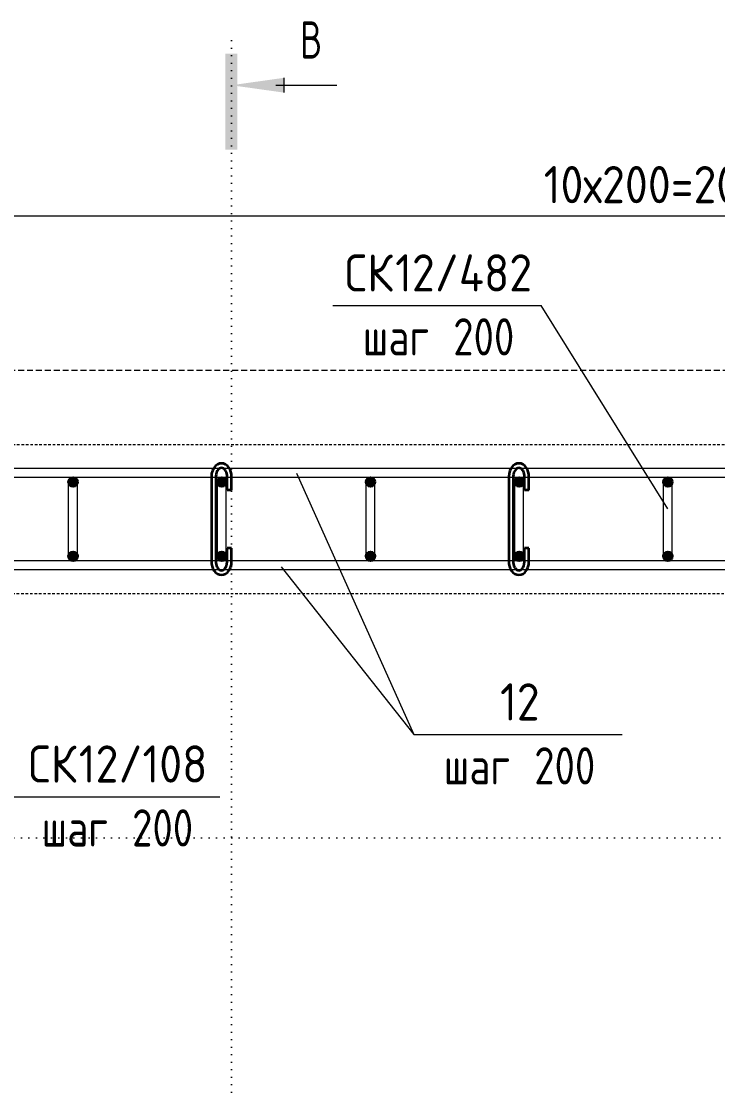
# Model space of a CAD drawing. Header units: millimetres. Extents: x 29094 to 49369, y -2577 to 78616.
# Drawn here: x 32060 to 32997, y 77160 to 78594 of the extents above; entities that cross this region are included whole.
import ezdxf

# ---------------------------------------------------------------- set-up
doc = ezdxf.new("R2010")
doc.units = ezdxf.units.MM
for name, pattern in [('01 Штриховая _4 мм_', [6, 3.5, -2.5]), ('01 Штриховая _8 мм_', [12, 8, -4]), ('04 Пунктир 10мм', [10, 0, -10])]:
    doc.linetypes.add(name, pattern=pattern)
for name, color, linetype, lineweight in [('AA_Dim', 7, 'Continuous', 9), ('AA_Dim-20', 7, 'Continuous', 9), ('AA_Razrez', 7, 'Continuous', 9), ('AA_Vinoska', 7, 'Continuous', 9), ('KR_Armatura', 7, 'Continuous', 20), ('KR_Armatura_Tonkie', 7, 'Continuous', 20)]:
    doc.layers.add(name, color=color, linetype=linetype, lineweight=lineweight)
doc.layers.add('AF_Stena_Опалубка', color=7, linetype='Continuous', lineweight=20, true_color=0x0063c6)
doc.layers.add('KR_Fundament', color=7, linetype='Continuous', lineweight=20, true_color=0x804000)
doc.styles.add('ISOCPEUR_1', font='isocpeur.TTF', dxfattribs={"width": 0.7, "height": 50})
doc.styles.add('ISOCPEUR_2', font='isocpeur.TTF', dxfattribs={"width": 0.9, "height": 50})
doc.styles.add('ISOCPEUR_3', font='isocpeur.TTF', dxfattribs={"width": 0.8, "height": 50})
doc.dimstyles.new('00_Точн_3_знака__прозр_', dxfattribs={"dimscale": 304.8, "dimtxt": 50.137748, "dimasz": 0.111549, "dimexe": 0.098425, "dimexo": 0.065617, "dimgap": 0.006562, "dimtad": 1, "dimdec": 3, "dimrnd": 0.001, "dimdsep": 46, "dimtxsty": 'ISOCPEUR_2', "dimblk1": 'OBLIQUE', "dimblk2": 'OBLIQUE', "dimsah": 1, "dimcen": 0.09, "dimdle": 0.098425, "dimazin": 0, "dimtfac": 1, "dimtdec": 4, "dimtix": 1, "dimtmove": 0, "dimatfit": 3, "dimfxl": 1, "dimtvp": 1, "dimtolj": 1, "dimtzin": 0, "dimlwd": 18, "dimlwe": 18, "dimarcsym": 2})

# ---------------------------------------------------------------- blocks, each defined once
blk = doc.blocks.new('Разрез - Номер узла_ сзади-394133-План армирования стен')
at = {"layer": 'AA_Razrez'}
for points in [[(7.329, 0.404), (7.329, -0.394), (0.873, -0.394), (0.873, 0.404)], [(3.497, -3.533), (2.503, -3.533), (3, 0)]]:
    blk.add_hatch(color=256, dxfattribs=at).paths.add_polyline_path(points)
for p, q in [((2.503, -3.533), (3.497, -3.533)), ((3, -3), (3, -7.096))]:
    blk.add_line(p, q, dxfattribs=at)
blk = doc.blocks.new('DIMBLOCK10-План армирования стен')
at = {"layer": 'AA_Dim-20', "color": 30, "lineweight": 18, "true_color": 0xff8000, "transparency": 16777216}
for p, q in [((31930.1, 78332.6), (31930.1, 78362.6)), ((33930.1, 78332.6), (33930.1, 78362.6)), ((34030.1, 78332.6), (34030.1, 78362.6)), ((31930.1, 78332.6), (33930.1, 78332.6)), ((31930.1, 78332.6), (31930.1, 78001)), ((33930.1, 78332.6), (33930.1, 78001)), ((34030.1, 78332.6), (34030.1, 78001))]:
    blk.add_line(p, q, dxfattribs=at)
at = {"layer": 'AA_Dim-20', "color": 30, "lineweight": 30, "true_color": 0xff8000, "transparency": 16777216}
for p, q in [((31930.1, 78332.6), (31947.1, 78349.6)), ((33930.1, 78332.6), (33947.1, 78349.6)), ((34030.1, 78332.6), (34047.1, 78349.6)), ((31930.1, 78332.6), (31913.1, 78315.6)), ((33930.1, 78332.6), (33913.1, 78315.6)), ((34030.1, 78332.6), (34013.1, 78315.6))]:
    blk.add_line(p, q, dxfattribs=at)
at = {"layer": 'AA_Dim-20', "color": 0, "lineweight": 18, "transparency": 16777216, "insert": (32763.1, 78399.8), "char_height": 50, "width": 400.724, "attachment_point": 1, "line_spacing_factor": 1.135194, "style": 'ISOCPEUR_2'}
blk.add_mtext('10х200=2000', dxfattribs=at)
blk = doc.blocks.new('_None')
blk = doc.blocks.new('042_М_Арматуры - Диам длина поз _ Шаг-2260295-План армирования стен')
at = {"layer": 'AA_Vinoska'}
blk.add_line((-7, 0), (7, 0), dxfattribs=at)

msp = doc.modelspace()

# ---------------------------------------------------------------- hatches: boundary and pattern name
at = {"layer": 'KR_Armatura', "lineweight": 35}
h = msp.add_hatch(color=256, dxfattribs=at)
edge = h.paths.add_edge_path()
edge.add_arc((32130.0616, 77975), 6, 0, 360)
for points in [[(32127.0616, 77969.8038), (32133.0616, 77969.8038), (32136.0616, 77975), (32133.0616, 77980.1962), (32127.0616, 77980.1962), (32124.0616, 77975)], [(32327.0616, 77969.8038), (32333.0616, 77969.8038), (32336.0616, 77975), (32333.0616, 77980.1962), (32327.0616, 77980.1962), (32324.0616, 77975)], [(32527.0616, 77969.8038), (32533.0616, 77969.8038), (32536.0616, 77975), (32533.0616, 77980.1962), (32527.0616, 77980.1962), (32524.0616, 77975)], [(32733.0616, 77969.8038), (32736.0616, 77975), (32733.0616, 77980.1962), (32727.0616, 77980.1962), (32724.0616, 77975), (32727.0616, 77969.8038)], [(32927.0616, 77969.8038), (32933.0616, 77969.8038), (32936.0616, 77975), (32933.0616, 77980.1962), (32927.0616, 77980.1962), (32924.0616, 77975)], [(32127.0616, 77869.8038), (32133.0616, 77869.8038), (32136.0616, 77875), (32133.0616, 77880.1962), (32127.0616, 77880.1962), (32124.0616, 77875)], [(32327.0616, 77869.8038), (32333.0616, 77869.8038), (32336.0616, 77875), (32333.0616, 77880.1962), (32327.0616, 77880.1962), (32324.0616, 77875)], [(32527.0616, 77869.8038), (32533.0616, 77869.8038), (32536.0616, 77875), (32533.0616, 77880.1962), (32527.0616, 77880.1962), (32524.0616, 77875)], [(32733.0616, 77869.8038), (32736.0616, 77875), (32733.0616, 77880.1962), (32727.0616, 77880.1962), (32724.0616, 77875), (32727.0616, 77869.8038)], [(32927.0616, 77869.8038), (32933.0616, 77869.8038), (32936.0616, 77875), (32933.0616, 77880.1962), (32927.0616, 77880.1962), (32924.0616, 77875)]]:
    msp.add_hatch(color=256, dxfattribs=at).paths.add_polyline_path(points)
h = msp.add_hatch(color=256, dxfattribs=at)
edge = h.paths.add_edge_path()
edge.add_arc((32330.0616, 77975), 6, 0, 360)
h = msp.add_hatch(color=256, dxfattribs=at)
edge = h.paths.add_edge_path()
edge.add_arc((32530.0616, 77975), 6, 0, 360)
h = msp.add_hatch(color=256, dxfattribs=at)
edge = h.paths.add_edge_path()
edge.add_arc((32730.0616, 77975), 6, 0, 360)
h = msp.add_hatch(color=256, dxfattribs=at)
edge = h.paths.add_edge_path()
edge.add_arc((32930.0616, 77975), 6, 0, 360)
h = msp.add_hatch(color=256, dxfattribs=at)
edge = h.paths.add_edge_path()
edge.add_arc((32130.0616, 77875), 6, 0, 360)
h = msp.add_hatch(color=256, dxfattribs=at)
edge = h.paths.add_edge_path()
edge.add_arc((32330.0616, 77875), 6, 0, 360)
h = msp.add_hatch(color=256, dxfattribs=at)
edge = h.paths.add_edge_path()
edge.add_arc((32530.0616, 77875), 6, 0, 360)
h = msp.add_hatch(color=256, dxfattribs=at)
edge = h.paths.add_edge_path()
edge.add_arc((32730.0616, 77875), 6, 0, 360)
h = msp.add_hatch(color=256, dxfattribs=at)
edge = h.paths.add_edge_path()
edge.add_arc((32930.0616, 77875), 6, 0, 360)

# ---------------------------------------------------------------- linework, layer by layer
at = {"layer": 'AA_Razrez', "color": 7, "linetype": '04 Пунктир 10мм', "true_color": 0xffffff}
for p, q in [((32342.924, 78568.4424), (32342.924, 75638.2938)), ((29111.3287, 77496.3546), (34821.7955, 77496.3546))]:
    msp.add_line(p, q, dxfattribs=at)
at = {"layer": 'AA_Vinoska'}
for p, q in [((32930.0616, 77939), (32759.5923, 78212.0667)), ((32430.5612, 77987), (32588.5098, 77635.1777)), ((32409.7401, 77860.624), (32588.5098, 77635.1777))]:
    msp.add_line(p, q, dxfattribs=at)
at = {"layer": 'AF_Stena_Опалубка', "linetype": '01 Штриховая _4 мм_'}
for p, q in [((34080.0616, 78025), (31880.0616, 78025)), ((31880.0616, 77825), (34080.0616, 77825))]:
    msp.add_line(p, q, dxfattribs=at)
at = {"layer": 'KR_Armatura', "lineweight": 35}
for p, q in [((32127.0616, 77980.1962), (32124.0616, 77975)), ((32133.0616, 77980.1962), (32127.0616, 77980.1962)), ((32136.0616, 77975), (32133.0616, 77980.1962)), ((32327.0616, 77980.1962), (32324.0616, 77975)), ((32333.0616, 77980.1962), (32327.0616, 77980.1962)), ((32336.0616, 77975), (32333.0616, 77980.1962)), ((32527.0616, 77980.1962), (32524.0616, 77975)), ((32533.0616, 77980.1962), (32527.0616, 77980.1962)), ((32536.0616, 77975), (32533.0616, 77980.1962)), ((32727.0616, 77980.1962), (32724.0616, 77975)), ((32733.0616, 77980.1962), (32727.0616, 77980.1962)), ((32736.0616, 77975), (32733.0616, 77980.1962)), ((32927.0616, 77980.1962), (32924.0616, 77975)), ((32933.0616, 77980.1962), (32927.0616, 77980.1962)), ((32936.0616, 77975), (32933.0616, 77980.1962)), ((32124.0616, 77975), (32127.0616, 77969.8038)), ((32127.0616, 77969.8038), (32133.0616, 77969.8038)), ((32133.0616, 77969.8038), (32136.0616, 77975)), ((32324.0616, 77975), (32327.0616, 77969.8038)), ((32327.0616, 77969.8038), (32333.0616, 77969.8038)), ((32333.0616, 77969.8038), (32336.0616, 77975)), ((32524.0616, 77975), (32527.0616, 77969.8038)), ((32527.0616, 77969.8038), (32533.0616, 77969.8038)), ((32533.0616, 77969.8038), (32536.0616, 77975)), ((32724.0616, 77975), (32727.0616, 77969.8038)), ((32727.0616, 77969.8038), (32733.0616, 77969.8038)), ((32733.0616, 77969.8038), (32736.0616, 77975)), ((32924.0616, 77975), (32927.0616, 77969.8038)), ((32927.0616, 77969.8038), (32933.0616, 77969.8038)), ((32933.0616, 77969.8038), (32936.0616, 77975)), ((32127.0616, 77880.1962), (32124.0616, 77875)), ((32133.0616, 77880.1962), (32127.0616, 77880.1962)), ((32136.0616, 77875), (32133.0616, 77880.1962)), ((32327.0616, 77880.1962), (32324.0616, 77875)), ((32333.0616, 77880.1962), (32327.0616, 77880.1962)), ((32336.0616, 77875), (32333.0616, 77880.1962)), ((32527.0616, 77880.1962), (32524.0616, 77875)), ((32533.0616, 77880.1962), (32527.0616, 77880.1962)), ((32536.0616, 77875), (32533.0616, 77880.1962)), ((32727.0616, 77880.1962), (32724.0616, 77875)), ((32733.0616, 77880.1962), (32727.0616, 77880.1962)), ((32736.0616, 77875), (32733.0616, 77880.1962)), ((32927.0616, 77880.1962), (32924.0616, 77875)), ((32933.0616, 77880.1962), (32927.0616, 77880.1962)), ((32936.0616, 77875), (32933.0616, 77880.1962)), ((32124.0616, 77875), (32127.0616, 77869.8038)), ((32127.0616, 77869.8038), (32133.0616, 77869.8038)), ((32133.0616, 77869.8038), (32136.0616, 77875)), ((32324.0616, 77875), (32327.0616, 77869.8038)), ((32327.0616, 77869.8038), (32333.0616, 77869.8038)), ((32333.0616, 77869.8038), (32336.0616, 77875)), ((32524.0616, 77875), (32527.0616, 77869.8038)), ((32527.0616, 77869.8038), (32533.0616, 77869.8038)), ((32533.0616, 77869.8038), (32536.0616, 77875)), ((32724.0616, 77875), (32727.0616, 77869.8038)), ((32727.0616, 77869.8038), (32733.0616, 77869.8038)), ((32733.0616, 77869.8038), (32736.0616, 77875)), ((32924.0616, 77875), (32927.0616, 77869.8038)), ((32927.0616, 77869.8038), (32933.0616, 77869.8038)), ((32933.0616, 77869.8038), (32936.0616, 77875))]:
    msp.add_line(p, q, dxfattribs=at)
for centre in [(32130.0616, 77975), (32330.0616, 77975), (32530.0616, 77975), (32730.0616, 77975), (32930.0616, 77975), (32130.0616, 77875), (32330.0616, 77875), (32530.0616, 77875), (32730.0616, 77875), (32930.0616, 77875)]:
    msp.add_circle(centre, 6, dxfattribs=at)
at = {"layer": 'KR_Armatura_Tonkie'}
for p, q in [((34131.2722, 77993), (31828.851, 77993)), ((34119.2232, 77981), (31840.9, 77981)), ((32124.0616, 77939), (32124.0616, 77975)), ((32136.0616, 77939), (32136.0616, 77975)), ((32324.0616, 77939), (32324.0616, 77975)), ((32336.0616, 77939), (32336.0616, 77975)), ((32524.0616, 77939), (32524.0616, 77975)), ((32536.0616, 77939), (32536.0616, 77975)), ((32724.0616, 77939), (32724.0616, 77975)), ((32736.0616, 77939), (32736.0616, 77975)), ((32924.0616, 77939), (32924.0616, 77975)), ((32936.0616, 77939), (32936.0616, 77975)), ((32124.0616, 77911), (32124.0616, 77939)), ((32136.0616, 77911), (32136.0616, 77939)), ((32324.0616, 77911), (32324.0616, 77939)), ((32336.0616, 77911), (32336.0616, 77939)), ((32524.0616, 77911), (32524.0616, 77939)), ((32536.0616, 77911), (32536.0616, 77939)), ((32724.0616, 77911), (32724.0616, 77939)), ((32736.0616, 77911), (32736.0616, 77939)), ((32924.0616, 77911), (32924.0616, 77939)), ((32936.0616, 77911), (32936.0616, 77939)), ((32124.0616, 77875), (32124.0616, 77911)), ((32136.0616, 77875), (32136.0616, 77911)), ((32324.0616, 77875), (32324.0616, 77911)), ((32336.0616, 77875), (32336.0616, 77911)), ((32524.0616, 77875), (32524.0616, 77911)), ((32536.0616, 77875), (32536.0616, 77911)), ((32724.0616, 77875), (32724.0616, 77911)), ((32736.0616, 77875), (32736.0616, 77911)), ((32924.0616, 77875), (32924.0616, 77911)), ((32936.0616, 77875), (32936.0616, 77911)), ((34112.0616, 77869), (31848.0616, 77869)), ((34112.0616, 77857), (31848.0616, 77857))]:
    msp.add_line(p, q, dxfattribs=at)
at = {"layer": 'KR_Armatura_Tonkie', "lineweight": 35}
for p, q in [((32318.8446, 77993.0217), (32317.4779, 77990.1316)), ((32321.6852, 77996.6525), (32318.8446, 77993.0217)), ((32324.063, 77998.4468), (32321.6852, 77996.6525)), ((32325.8061, 77992.2916), (32324.034, 77990.0101)), ((32326.7567, 77999.5997), (32324.063, 77998.4468)), ((32327.0957, 77993.2696), (32325.8061, 77992.2916)), ((32329.6383, 78000), (32326.7567, 77999.5997)), ((32329.6383, 77994), (32327.0957, 77993.2696)), ((32332.5199, 77999.5997), (32329.6383, 78000)), ((32330.9096, 77993.6348), (32329.6383, 77994)), ((32332.1809, 77993.2696), (32330.9096, 77993.6348)), ((32333.4706, 77992.2916), (32332.1809, 77993.2696)), ((32335.2136, 77998.4468), (32332.5199, 77999.5997)), ((32334.6888, 77990.8746), (32333.4706, 77992.2916)), ((32335.2426, 77990.0101), (32334.6888, 77990.8746)), ((32337.5915, 77996.6525), (32335.2136, 77998.4468)), ((32339.5878, 77994.3387), (32337.5915, 77996.6525)), ((32341.1699, 77991.6151), (32339.5878, 77994.3387)), ((32342.3166, 77988.5835), (32341.1699, 77991.6151)), ((32718.8446, 77993.0217), (32717.4779, 77990.1316)), ((32721.6852, 77996.6525), (32718.8446, 77993.0217)), ((32724.063, 77998.4468), (32721.6852, 77996.6525)), ((32725.8061, 77992.2916), (32724.034, 77990.0101)), ((32726.7567, 77999.5997), (32724.063, 77998.4468)), ((32727.0957, 77993.2696), (32725.8061, 77992.2916)), ((32729.6383, 78000), (32726.7567, 77999.5997)), ((32729.6383, 77994), (32727.0957, 77993.2696)), ((32732.5199, 77999.5997), (32729.6383, 78000)), ((32730.9096, 77993.6348), (32729.6383, 77994)), ((32732.1809, 77993.2696), (32730.9096, 77993.6348)), ((32733.4706, 77992.2916), (32732.1809, 77993.2696)), ((32735.2136, 77998.4468), (32732.5199, 77999.5997)), ((32734.6888, 77990.8746), (32733.4706, 77992.2916)), ((32735.2426, 77990.0101), (32734.6888, 77990.8746)), ((32737.5915, 77996.6525), (32735.2136, 77998.4468)), ((32739.5878, 77994.3387), (32737.5915, 77996.6525)), ((32741.1699, 77991.6151), (32739.5878, 77994.3387)), ((32742.3166, 77988.5835), (32741.1699, 77991.6151)), ((32316.0326, 77982.2101), (32316.0317, 77982)), ((32316.0317, 77982), (32316.0317, 77868)), ((32316.3956, 77986.1679), (32316.0326, 77982.2101)), ((32317.4779, 77990.1316), (32316.3956, 77986.1679)), ((32322.0427, 77982.6319), (32322.0317, 77982)), ((32322.0317, 77982), (32322.0317, 77868)), ((32322.3036, 77985.1215), (32322.0427, 77982.6319)), ((32323.0904, 77988.0103), (32322.3036, 77985.1215)), ((32324.034, 77990.0101), (32323.0904, 77988.0103)), ((32336.1863, 77988.0103), (32335.2426, 77990.0101)), ((32336.8549, 77985.7251), (32336.1863, 77988.0103)), ((32337.1465, 77983.888), (32336.8549, 77985.7251)), ((32337.2449, 77982), (32337.1465, 77983.888)), ((32337.2449, 77964), (32337.2449, 77982)), ((32343.0119, 77985.3442), (32342.3166, 77988.5835)), ((32343.2449, 77982), (32343.0119, 77985.3442)), ((32343.2449, 77964), (32343.2449, 77982)), ((32716.0326, 77982.2101), (32716.0317, 77982)), ((32716.0317, 77982), (32716.0317, 77868)), ((32716.3956, 77986.1679), (32716.0326, 77982.2101)), ((32717.4779, 77990.1316), (32716.3956, 77986.1679)), ((32722.0427, 77982.6319), (32722.0317, 77982)), ((32722.0317, 77982), (32722.0317, 77868)), ((32722.3036, 77985.1215), (32722.0427, 77982.6319)), ((32723.0904, 77988.0103), (32722.3036, 77985.1215)), ((32724.034, 77990.0101), (32723.0904, 77988.0103)), ((32736.1863, 77988.0103), (32735.2426, 77990.0101)), ((32736.8549, 77985.7251), (32736.1863, 77988.0103)), ((32737.1465, 77983.888), (32736.8549, 77985.7251)), ((32737.2449, 77982), (32737.1465, 77983.888)), ((32737.2449, 77964), (32737.2449, 77982)), ((32743.0119, 77985.3442), (32742.3166, 77988.5835)), ((32743.2449, 77982), (32743.0119, 77985.3442)), ((32743.2449, 77964), (32743.2449, 77982)), ((32343.2449, 77964), (32337.2449, 77964)), ((32743.2449, 77964), (32737.2449, 77964)), ((32343.2449, 77886), (32337.2449, 77886)), ((32337.2449, 77868), (32337.2449, 77886)), ((32343.2449, 77868), (32343.2449, 77886)), ((32743.2449, 77886), (32737.2449, 77886)), ((32737.2449, 77868), (32737.2449, 77886)), ((32743.2449, 77868), (32743.2449, 77886)), ((32316.0317, 77868), (32316.2648, 77864.6558)), ((32316.2648, 77864.6558), (32316.96, 77861.4165)), ((32322.0317, 77868), (32322.1301, 77866.112)), ((32322.1301, 77866.112), (32322.4217, 77864.2749)), ((32322.4217, 77864.2749), (32323.0904, 77861.9897)), ((32323.0904, 77861.9897), (32324.034, 77859.9899)), ((32335.2426, 77859.9899), (32336.1863, 77861.9897)), ((32336.1863, 77861.9897), (32336.973, 77864.8785)), ((32336.973, 77864.8785), (32337.2339, 77867.3681)), ((32337.2339, 77867.3681), (32337.2449, 77868)), ((32341.7988, 77859.8684), (32342.8811, 77863.8321)), ((32342.8811, 77863.8321), (32343.244, 77867.7899)), ((32343.244, 77867.7899), (32343.2449, 77868)), ((32716.0317, 77868), (32716.2648, 77864.6558)), ((32716.2648, 77864.6558), (32716.96, 77861.4165)), ((32722.0317, 77868), (32722.1301, 77866.112)), ((32722.1301, 77866.112), (32722.4217, 77864.2749)), ((32722.4217, 77864.2749), (32723.0904, 77861.9897)), ((32723.0904, 77861.9897), (32724.034, 77859.9899)), ((32735.2426, 77859.9899), (32736.1863, 77861.9897)), ((32736.1863, 77861.9897), (32736.973, 77864.8785)), ((32736.973, 77864.8785), (32737.2339, 77867.3681)), ((32737.2339, 77867.3681), (32737.2449, 77868)), ((32741.7988, 77859.8684), (32742.8811, 77863.8321)), ((32742.8811, 77863.8321), (32743.244, 77867.7899)), ((32743.244, 77867.7899), (32743.2449, 77868)), ((32316.96, 77861.4165), (32318.1068, 77858.3849)), ((32318.1068, 77858.3849), (32319.6888, 77855.6613)), ((32319.6888, 77855.6613), (32321.6852, 77853.3475)), ((32321.6852, 77853.3475), (32324.063, 77851.5532)), ((32324.034, 77859.9899), (32324.5878, 77859.1254)), ((32324.063, 77851.5532), (32326.7567, 77850.4003)), ((32324.5878, 77859.1254), (32325.8061, 77857.7084)), ((32325.8061, 77857.7084), (32327.0957, 77856.7304)), ((32326.7567, 77850.4003), (32329.6383, 77850)), ((32327.0957, 77856.7304), (32328.367, 77856.3652)), ((32328.367, 77856.3652), (32329.6383, 77856)), ((32329.6383, 77856), (32332.1809, 77856.7304)), ((32329.6383, 77850), (32332.5199, 77850.4003)), ((32332.1809, 77856.7304), (32333.4706, 77857.7084)), ((32332.5199, 77850.4003), (32335.2136, 77851.5532)), ((32333.4706, 77857.7084), (32335.2426, 77859.9899)), ((32335.2136, 77851.5532), (32337.5915, 77853.3475)), ((32337.5915, 77853.3475), (32340.4321, 77856.9783)), ((32340.4321, 77856.9783), (32341.7988, 77859.8684)), ((32716.96, 77861.4165), (32718.1068, 77858.3849)), ((32718.1068, 77858.3849), (32719.6888, 77855.6613)), ((32719.6888, 77855.6613), (32721.6852, 77853.3475)), ((32721.6852, 77853.3475), (32724.063, 77851.5532)), ((32724.034, 77859.9899), (32724.5878, 77859.1254)), ((32724.063, 77851.5532), (32726.7567, 77850.4003)), ((32724.5878, 77859.1254), (32725.8061, 77857.7084)), ((32725.8061, 77857.7084), (32727.0957, 77856.7304)), ((32726.7567, 77850.4003), (32729.6383, 77850)), ((32727.0957, 77856.7304), (32728.367, 77856.3652)), ((32728.367, 77856.3652), (32729.6383, 77856)), ((32729.6383, 77856), (32732.1809, 77856.7304)), ((32729.6383, 77850), (32732.5199, 77850.4003)), ((32732.1809, 77856.7304), (32733.4706, 77857.7084)), ((32732.5199, 77850.4003), (32735.2136, 77851.5532)), ((32733.4706, 77857.7084), (32735.2426, 77859.9899)), ((32735.2136, 77851.5532), (32737.5915, 77853.3475)), ((32737.5915, 77853.3475), (32740.4321, 77856.9783)), ((32740.4321, 77856.9783), (32741.7988, 77859.8684))]:
    msp.add_line(p, q, dxfattribs=at)
at = {"layer": 'KR_Armatura_Tonkie'}
for centre, start, end in [((32130.0616, 77975), 0, 180), ((32330.0616, 77975), 0, 180), ((32530.0616, 77975), 0, 180), ((32730.0616, 77975), 0, 180), ((32930.0616, 77975), 0, 180), ((32130.0616, 77875), 180, 0), ((32330.0616, 77875), 180, 0), ((32530.0616, 77875), 180, 0), ((32730.0616, 77875), 180, 0), ((32930.0616, 77875), 180, 0)]:
    msp.add_arc(centre, 6, start, end, dxfattribs=at)
at = {"layer": 'KR_Fundament', "linetype": '01 Штриховая _8 мм_'}
msp.add_line((34380.0616, 78125), (29640.0616, 78125), dxfattribs=at)

# ---------------------------------------------------------------- block references
at = {"layer": 'AA_Razrez', "extrusion": (0, 0, -1), "xscale": 19.99999999999999, "yscale": 19.99999999999999, "zscale": 19.99999999999999, "rotation": 270.0000000000003}
msp.add_blockref('Разрез - Номер узла_ сзади-394133-План армирования стен', (-32342.924, 78568.4424), dxfattribs=at)
at = {"layer": 'AA_Vinoska', "xscale": 19.99999999999999, "yscale": 19.99999999999999, "zscale": 19.99999999999999}
for p in [(32619.5923, 78212.0667), (32728.5098, 77635.1777), (32187.5639, 77551.7146)]:
    msp.add_blockref('042_М_Арматуры - Диам длина поз _ Шаг-2260295-План армирования стен', p, dxfattribs=at)

# ---------------------------------------------------------------- texts
at = {"layer": 'AA_Razrez', "insert": (32435.4065, 78594.3347), "char_height": 50, "width": 33.670875, "attachment_point": 1, "style": 'ISOCPEUR_1'}
msp.add_mtext('\\fISOCPEUR|b0|i0|c204|p34|;\\W.7;В', dxfattribs=at)
at = {"layer": 'AA_Vinoska', "char_height": 50, "attachment_point": 1}
for s, insert, width, style in [('СК', (32495.4051, 78281.0717), 82.253137, 'ISOCPEUR_2'), ('12/482', (32563.2707, 78281.0717), 226.556887, 'ISOCPEUR_2'), (' 200', (32615.9334, 78195.0906), 133.4008, 'ISOCPEUR_3'), ('шаг', (32519.6251, 78195.0906), 116.7257, 'ISOCPEUR_3'), ('12', (32704.3126, 77704.1827), 66.379725, 'ISOCPEUR_2'), ('СК', (32069.8567, 77620.7196), 82.253137, 'ISOCPEUR_2'), ('12/108', (32137.7223, 77620.7196), 210.683475, 'ISOCPEUR_2'), (' 200', (32724.8509, 77618.2016), 133.4008, 'ISOCPEUR_3'), ('шаг', (32628.5426, 77618.2016), 116.7257, 'ISOCPEUR_3'), (' 200', (32183.9051, 77534.7385), 133.4008, 'ISOCPEUR_3'), ('шаг', (32087.5967, 77534.7385), 116.7257, 'ISOCPEUR_3')]:
    msp.add_mtext(s, dxfattribs=dict(at, insert=insert, width=width, style=style))

# ---------------------------------------------------------------- dimensions: what is measured, and where the dimension line sits
at = {"layer": 'AA_Dim', "color": 30, "lineweight": 18, "true_color": 0xff8000}
dim = msp.add_linear_dim(base=(33930.0616, 78332.625), p1=(31930.0616, 77981), p2=(33930.0616, 77981), text='10х200=2000', dimstyle='00_Точн_3_знака__прозр_', override={"dimpost": '<>', "dimblk1": 'None', "dimblk2": 'None', "dimsah": 1, "dimfxl": 2000}, dxfattribs=at)
dim.commit()
dim.dimension.update_dxf_attribs({"geometry": 'DIMBLOCK10-План армирования стен', "text_midpoint": (32930.0616, 78359.625)})

doc.saveas('drawing.dxf')
